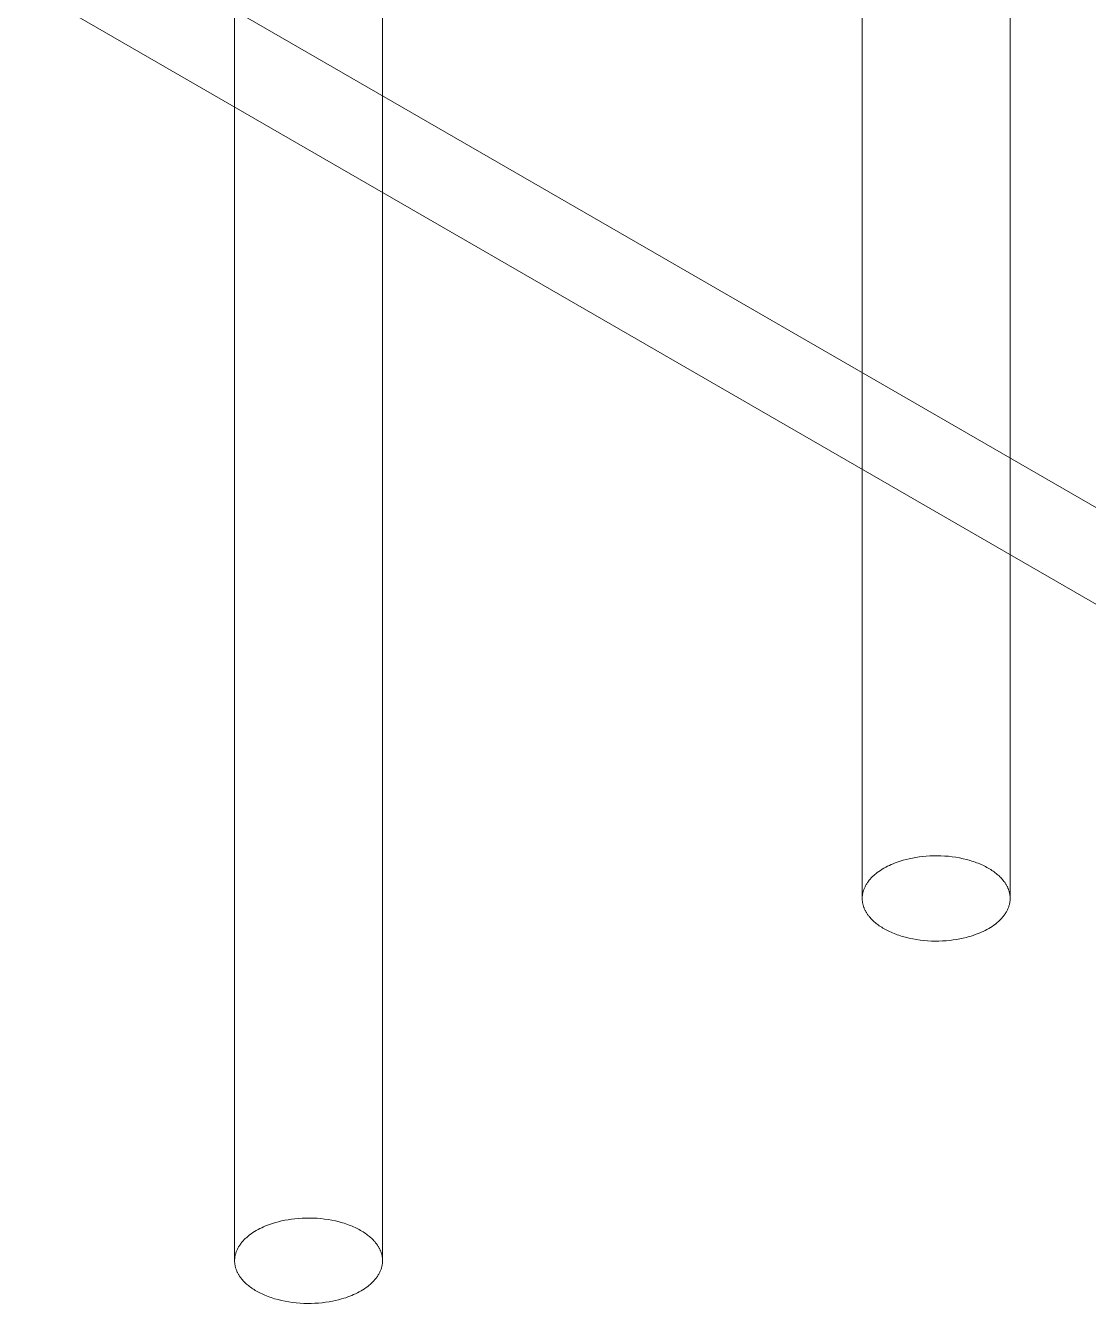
# Model space of a CAD drawing. Header units: inches. Extents: x -4 to 200, y 0 to 129.
# Drawn here: x 164.212 to 166.735, y 90.027 to 93.061 of the extents above; entities that cross this region are included whole.
import ezdxf

# ---------------------------------------------------------------- set-up
doc = ezdxf.new("R2010")
doc.units = ezdxf.units.IN
doc.layers.add('ZANO_R', color=7, linetype='Continuous', lineweight=0)

msp = doc.modelspace()

# ---------------------------------------------------------------- linework, layer by layer
at = {"layer": 'ZANO_R'}
for p, q in [((166.19835, 90.9887), (166.19835, 94.42891)), ((166.54959, 94.42871), (166.54959, 90.9887)), ((164.70818, 90.12835), (164.70818, 93.56856)), ((165.05942, 93.56836), (165.05942, 90.12835)), ((169.49232, 90.33544), (164.21184, 93.38413)), ((169.49232, 90.10602), (164.21184, 93.15471)), ((166.25407, 91.06278), (166.25841, 91.06505)), ((166.25841, 91.06505), (166.26284, 91.06721)), ((166.26284, 91.06721), (166.26734, 91.06926)), ((166.26734, 91.06926), (166.27191, 91.07121)), ((166.27191, 91.07121), (166.27654, 91.07305)), ((166.27654, 91.07305), (166.28121, 91.07479)), ((166.28121, 91.07479), (166.28593, 91.07643)), ((166.28593, 91.07643), (166.29067, 91.07796)), ((166.29067, 91.07796), (166.29544, 91.07939)), ((166.29544, 91.07939), (166.30252, 91.08132)), ((166.30252, 91.08132), (166.30987, 91.08309)), ((166.30987, 91.08309), (166.31748, 91.0847)), ((166.31748, 91.0847), (166.32533, 91.08612)), ((166.32533, 91.08612), (166.33341, 91.08735)), ((166.33341, 91.08735), (166.34169, 91.08836)), ((166.34169, 91.08836), (166.35015, 91.08915)), ((166.35015, 91.08915), (166.35877, 91.08971)), ((166.35877, 91.08971), (166.36752, 91.09002)), ((166.36752, 91.09002), (166.37636, 91.09008)), ((166.37636, 91.09008), (166.38526, 91.08988)), ((166.38526, 91.08988), (166.39419, 91.08942)), ((166.39419, 91.08942), (166.40312, 91.08868)), ((166.40312, 91.08868), (166.41201, 91.08768)), ((166.41201, 91.08768), (166.42082, 91.08642)), ((166.42082, 91.08642), (166.42951, 91.08489)), ((166.42951, 91.08489), (166.43806, 91.0831)), ((166.43806, 91.0831), (166.44642, 91.08106)), ((166.44642, 91.08106), (166.45457, 91.07878)), ((166.45457, 91.07878), (166.45855, 91.07755)), ((166.45855, 91.07755), (166.46247, 91.07627)), ((166.46247, 91.07627), (166.46632, 91.07494)), ((166.46632, 91.07494), (166.4701, 91.07355)), ((166.4701, 91.07355), (166.4738, 91.07211)), ((166.4738, 91.07211), (166.47743, 91.07063)), ((166.47743, 91.07063), (166.48098, 91.06909)), ((166.48098, 91.06909), (166.48444, 91.06752)), ((166.48444, 91.06752), (166.48782, 91.0659)), ((166.48782, 91.0659), (166.49111, 91.06424)), ((166.49111, 91.06424), (166.49432, 91.06254)), ((166.21629, 91.03334), (166.21768, 91.03494)), ((166.21768, 91.03494), (166.21912, 91.03653)), ((166.21912, 91.03653), (166.22061, 91.0381)), ((166.22061, 91.0381), (166.22214, 91.03965)), ((166.22214, 91.03965), (166.22372, 91.04119)), ((166.22372, 91.04119), (166.22534, 91.0427)), ((166.22534, 91.0427), (166.227, 91.0442)), ((166.227, 91.0442), (166.2287, 91.04567)), ((166.2287, 91.04567), (166.23044, 91.04713)), ((166.23044, 91.04713), (166.23223, 91.04856)), ((166.23223, 91.04856), (166.23405, 91.04997)), ((166.23405, 91.04997), (166.2378, 91.05273)), ((166.2378, 91.05273), (166.24168, 91.05539)), ((166.24168, 91.05539), (166.2457, 91.05795)), ((166.2457, 91.05795), (166.24983, 91.06042)), ((166.24983, 91.06042), (166.25407, 91.06278)), ((166.49432, 91.06254), (166.49743, 91.06081)), ((166.49743, 91.06081), (166.50045, 91.05904)), ((166.50045, 91.05904), (166.50338, 91.05724)), ((166.50338, 91.05724), (166.50621, 91.05541)), ((166.50621, 91.05541), (166.50895, 91.05356)), ((166.50895, 91.05356), (166.51159, 91.05168)), ((166.51159, 91.05168), (166.51414, 91.04978)), ((166.51414, 91.04978), (166.51659, 91.04786)), ((166.51659, 91.04786), (166.51894, 91.04592)), ((166.51894, 91.04592), (166.5212, 91.04397)), ((166.5212, 91.04397), (166.52336, 91.042)), ((166.52336, 91.042), (166.52542, 91.04002)), ((166.52542, 91.04002), (166.52739, 91.03803)), ((166.52739, 91.03803), (166.52927, 91.03604)), ((166.52927, 91.03604), (166.53105, 91.03404)), ((166.53105, 91.03404), (166.53307, 91.03163)), ((166.19998, 91.00247), (166.20043, 91.00424)), ((166.20043, 91.00424), (166.20093, 91.00601)), ((166.20093, 91.00601), (166.20149, 91.00778)), ((166.20149, 91.00778), (166.2021, 91.00954)), ((166.2021, 91.00954), (166.20277, 91.0113)), ((166.20277, 91.0113), (166.20349, 91.01305)), ((166.20349, 91.01305), (166.20427, 91.0148)), ((166.20427, 91.0148), (166.2051, 91.01653)), ((166.2051, 91.01653), (166.20598, 91.01826)), ((166.20598, 91.01826), (166.20692, 91.01999)), ((166.20692, 91.01999), (166.20791, 91.0217)), ((166.20791, 91.0217), (166.20896, 91.0234)), ((166.20896, 91.0234), (166.21005, 91.02509)), ((166.21005, 91.02509), (166.2112, 91.02676)), ((166.2112, 91.02676), (166.2124, 91.02843)), ((166.2124, 91.02843), (166.21364, 91.03008)), ((166.21364, 91.03008), (166.21494, 91.03172)), ((166.21494, 91.03172), (166.21629, 91.03334)), ((166.53307, 91.03163), (166.53499, 91.02916)), ((166.53499, 91.02916), (166.53592, 91.02791)), ((166.53592, 91.02791), (166.53682, 91.02665)), ((166.53682, 91.02665), (166.5377, 91.02537)), ((166.5377, 91.02537), (166.53855, 91.02407)), ((166.53855, 91.02407), (166.53937, 91.02277)), ((166.53937, 91.02277), (166.54017, 91.02145)), ((166.54017, 91.02145), (166.54094, 91.02012)), ((166.54094, 91.02012), (166.54168, 91.01878)), ((166.54168, 91.01878), (166.54239, 91.01742)), ((166.54239, 91.01742), (166.54307, 91.01606)), ((166.54307, 91.01606), (166.54372, 91.01468)), ((166.54372, 91.01468), (166.54434, 91.01329)), ((166.54434, 91.01329), (166.54493, 91.01189)), ((166.54493, 91.01189), (166.54548, 91.01048)), ((166.54548, 91.01048), (166.54601, 91.00906)), ((166.54601, 91.00906), (166.5465, 91.00763)), ((166.5465, 91.00763), (166.54695, 91.0062)), ((166.54695, 91.0062), (166.54737, 91.00475)), ((166.54737, 91.00475), (166.54776, 91.00329)), ((166.19837, 90.98714), (166.19835, 90.9887)), ((166.19837, 90.99008), (166.19843, 90.99184)), ((166.19843, 90.98559), (166.19837, 90.98714)), ((166.19843, 90.99184), (166.19856, 90.99361)), ((166.19853, 90.98405), (166.19843, 90.98559)), ((166.19868, 90.98251), (166.19853, 90.98405)), ((166.19856, 90.99361), (166.19873, 90.99538)), ((166.19886, 90.98098), (166.19868, 90.98251)), ((166.19873, 90.99538), (166.19896, 90.99715)), ((166.19908, 90.97945), (166.19886, 90.98098)), ((166.19896, 90.99715), (166.19925, 90.99892)), ((166.19934, 90.97793), (166.19908, 90.97945)), ((166.19925, 90.99892), (166.19958, 91.0007)), ((166.19964, 90.97642), (166.19934, 90.97793)), ((166.19958, 91.0007), (166.19998, 91.00247)), ((166.19998, 90.97492), (166.19964, 90.97642)), ((166.20035, 90.97342), (166.19998, 90.97492)), ((166.20077, 90.97193), (166.20035, 90.97342)), ((166.54782, 90.97437), (166.54735, 90.97257)), ((166.54776, 91.00329), (166.54811, 91.00183)), ((166.54824, 90.97616), (166.54782, 90.97437)), ((166.54811, 91.00183), (166.54842, 91.00036)), ((166.5486, 90.97796), (166.54824, 90.97616)), ((166.54842, 91.00036), (166.5487, 90.99888)), ((166.5489, 90.97975), (166.5486, 90.97796)), ((166.5487, 90.99888), (166.54894, 90.99739)), ((166.54915, 90.98155), (166.5489, 90.97975)), ((166.54894, 90.99739), (166.54914, 90.9959)), ((166.54914, 90.9959), (166.54931, 90.9944)), ((166.54934, 90.98334), (166.54915, 90.98155)), ((166.54931, 90.9944), (166.54943, 90.9929)), ((166.54948, 90.98513), (166.54934, 90.98334)), ((166.54943, 90.9929), (166.54952, 90.99139)), ((166.54956, 90.98691), (166.54948, 90.98513)), ((166.54952, 90.99139), (166.54957, 90.98988)), ((166.54959, 90.9887), (166.54956, 90.98691)), ((166.20122, 90.97046), (166.20077, 90.97193)), ((166.2017, 90.96899), (166.20122, 90.97046)), ((166.20222, 90.96753), (166.2017, 90.96899)), ((166.20277, 90.96608), (166.20222, 90.96753)), ((166.20336, 90.96464), (166.20277, 90.96608)), ((166.20398, 90.96322), (166.20336, 90.96464)), ((166.20464, 90.9618), (166.20398, 90.96322)), ((166.20533, 90.9604), (166.20464, 90.9618)), ((166.20605, 90.95901), (166.20533, 90.9604)), ((166.2068, 90.95763), (166.20605, 90.95901)), ((166.20758, 90.95627), (166.2068, 90.95763)), ((166.20839, 90.95491), (166.20758, 90.95627)), ((166.20922, 90.95357), (166.20839, 90.95491)), ((166.21009, 90.95225), (166.20922, 90.95357)), ((166.21098, 90.95093), (166.21009, 90.95225)), ((166.21191, 90.94963), (166.21098, 90.95093)), ((166.21285, 90.94835), (166.21191, 90.94963)), ((166.21382, 90.94708), (166.21285, 90.94835)), ((166.21482, 90.94582), (166.21382, 90.94708)), ((166.21689, 90.94336), (166.21482, 90.94582)), ((166.21867, 90.94136), (166.21689, 90.94336)), ((166.53091, 90.9432), (166.52947, 90.94158)), ((166.5323, 90.94483), (166.53091, 90.9432)), ((166.53364, 90.94648), (166.5323, 90.94483)), ((166.53492, 90.94814), (166.53364, 90.94648)), ((166.53616, 90.94982), (166.53492, 90.94814)), ((166.53735, 90.95151), (166.53616, 90.94982)), ((166.53848, 90.95321), (166.53735, 90.95151)), ((166.53956, 90.95493), (166.53848, 90.95321)), ((166.54059, 90.95666), (166.53956, 90.95493)), ((166.54156, 90.9584), (166.54059, 90.95666)), ((166.54248, 90.96015), (166.54156, 90.9584)), ((166.54334, 90.9619), (166.54248, 90.96015)), ((166.54415, 90.96367), (166.54334, 90.9619)), ((166.5449, 90.96544), (166.54415, 90.96367)), ((166.5456, 90.96721), (166.5449, 90.96544)), ((166.54624, 90.969), (166.5456, 90.96721)), ((166.54682, 90.97078), (166.54624, 90.969)), ((166.54735, 90.97257), (166.54682, 90.97078)), ((166.22054, 90.93936), (166.21867, 90.94136)), ((166.22251, 90.93737), (166.22054, 90.93936)), ((166.22458, 90.93539), (166.22251, 90.93737)), ((166.22674, 90.93342), (166.22458, 90.93539)), ((166.229, 90.93147), (166.22674, 90.93342)), ((166.23135, 90.92953), (166.229, 90.93147)), ((166.2338, 90.92761), (166.23135, 90.92953)), ((166.23634, 90.92571), (166.2338, 90.92761)), ((166.23899, 90.92383), (166.23634, 90.92571)), ((166.24173, 90.92198), (166.23899, 90.92383)), ((166.24456, 90.92015), (166.24173, 90.92198)), ((166.24749, 90.91835), (166.24456, 90.92015)), ((166.25051, 90.91659), (166.24749, 90.91835)), ((166.25362, 90.91486), (166.25051, 90.91659)), ((166.25682, 90.91316), (166.25362, 90.91486)), ((166.26011, 90.9115), (166.25682, 90.91316)), ((166.48995, 90.91256), (166.48548, 90.91037)), ((166.49434, 90.91487), (166.48995, 90.91256)), ((166.49862, 90.91727), (166.49434, 90.91487)), ((166.50278, 90.91978), (166.49862, 90.91727)), ((166.50683, 90.92239), (166.50278, 90.91978)), ((166.51074, 90.9251), (166.50683, 90.92239)), ((166.51452, 90.9279), (166.51074, 90.9251)), ((166.51635, 90.92934), (166.51452, 90.9279)), ((166.51814, 90.9308), (166.51635, 90.92934)), ((166.51989, 90.93228), (166.51814, 90.9308)), ((166.52159, 90.93378), (166.51989, 90.93228)), ((166.52326, 90.9353), (166.52159, 90.93378)), ((166.52488, 90.93684), (166.52326, 90.9353)), ((166.52646, 90.9384), (166.52488, 90.93684)), ((166.52799, 90.93998), (166.52646, 90.9384)), ((166.52947, 90.94158), (166.52799, 90.93998)), ((166.26349, 90.90988), (166.26011, 90.9115)), ((166.26696, 90.9083), (166.26349, 90.90988)), ((166.2705, 90.90677), (166.26696, 90.9083)), ((166.27413, 90.90528), (166.2705, 90.90677)), ((166.27783, 90.90384), (166.27413, 90.90528)), ((166.28161, 90.90246), (166.27783, 90.90384)), ((166.28546, 90.90112), (166.28161, 90.90246)), ((166.28938, 90.89984), (166.28546, 90.90112)), ((166.29337, 90.89861), (166.28938, 90.89984)), ((166.30152, 90.89633), (166.29337, 90.89861)), ((166.30988, 90.8943), (166.30152, 90.89633)), ((166.31842, 90.89251), (166.30988, 90.8943)), ((166.32712, 90.89098), (166.31842, 90.89251)), ((166.33593, 90.88971), (166.32712, 90.89098)), ((166.34481, 90.88871), (166.33593, 90.88971)), ((166.35374, 90.88798), (166.34481, 90.88871)), ((166.36267, 90.88751), (166.35374, 90.88798)), ((166.37158, 90.88731), (166.36267, 90.88751)), ((166.38042, 90.88737), (166.37158, 90.88731)), ((166.38916, 90.88768), (166.38042, 90.88737)), ((166.39778, 90.88824), (166.38916, 90.88768)), ((166.40625, 90.88903), (166.39778, 90.88824)), ((166.41453, 90.89005), (166.40625, 90.88903)), ((166.4226, 90.89127), (166.41453, 90.89005)), ((166.43046, 90.89269), (166.4226, 90.89127)), ((166.43807, 90.8943), (166.43046, 90.89269)), ((166.44542, 90.89607), (166.43807, 90.8943)), ((166.4525, 90.89801), (166.44542, 90.89607)), ((166.45732, 90.89945), (166.4525, 90.89801)), ((166.46212, 90.901), (166.45732, 90.89945)), ((166.4669, 90.90266), (166.46212, 90.901)), ((166.47163, 90.90443), (166.4669, 90.90266)), ((166.47631, 90.9063), (166.47163, 90.90443)), ((166.48093, 90.90828), (166.47631, 90.9063)), ((166.48548, 90.91037), (166.48093, 90.90828)), ((164.78637, 90.21271), (164.79105, 90.21445)), ((164.79105, 90.21445), (164.79576, 90.21608)), ((164.79576, 90.21608), (164.80051, 90.21761)), ((164.80051, 90.21761), (164.80527, 90.21904)), ((164.80527, 90.21904), (164.81235, 90.22097)), ((164.81235, 90.22097), (164.8197, 90.22275)), ((164.8197, 90.22275), (164.82731, 90.22435)), ((164.82731, 90.22435), (164.83516, 90.22578)), ((164.83516, 90.22578), (164.84324, 90.227)), ((164.84324, 90.227), (164.85152, 90.22801)), ((164.85152, 90.22801), (164.85999, 90.22881)), ((164.85999, 90.22881), (164.86861, 90.22936)), ((164.86861, 90.22936), (164.87735, 90.22967)), ((164.87735, 90.22967), (164.88619, 90.22973)), ((164.88619, 90.22973), (164.89509, 90.22953)), ((164.89509, 90.22953), (164.90403, 90.22907)), ((164.90403, 90.22907), (164.91296, 90.22834)), ((164.91296, 90.22834), (164.92184, 90.22733)), ((164.92184, 90.22733), (164.93065, 90.22607)), ((164.93065, 90.22607), (164.93935, 90.22454)), ((164.93935, 90.22454), (164.94789, 90.22275)), ((164.94789, 90.22275), (164.95625, 90.22071)), ((164.95625, 90.22071), (164.9644, 90.21843)), ((164.9644, 90.21843), (164.96839, 90.21721)), ((164.96839, 90.21721), (164.97231, 90.21593)), ((164.97231, 90.21593), (164.97616, 90.21459)), ((164.97616, 90.21459), (164.97993, 90.2132)), ((164.73683, 90.18385), (164.73854, 90.18533)), ((164.73854, 90.18533), (164.74028, 90.18678)), ((164.74028, 90.18678), (164.74206, 90.18821)), ((164.74206, 90.18821), (164.74388, 90.18962)), ((164.74388, 90.18962), (164.74763, 90.19238)), ((164.74763, 90.19238), (164.75152, 90.19504)), ((164.75152, 90.19504), (164.75553, 90.1976)), ((164.75553, 90.1976), (164.75967, 90.20007)), ((164.75967, 90.20007), (164.76391, 90.20244)), ((164.76391, 90.20244), (164.76824, 90.2047)), ((164.76824, 90.2047), (164.77267, 90.20686)), ((164.77267, 90.20686), (164.77717, 90.20891)), ((164.77717, 90.20891), (164.78174, 90.21086)), ((164.78174, 90.21086), (164.78637, 90.21271)), ((164.97993, 90.2132), (164.98364, 90.21176)), ((164.98364, 90.21176), (164.98727, 90.21028)), ((164.98727, 90.21028), (164.99081, 90.20874)), ((164.99081, 90.20874), (164.99428, 90.20717)), ((164.99428, 90.20717), (164.99766, 90.20555)), ((164.99766, 90.20555), (165.00095, 90.20389)), ((165.00095, 90.20389), (165.00415, 90.20219)), ((165.00415, 90.20219), (165.00726, 90.20046)), ((165.00726, 90.20046), (165.01028, 90.19869)), ((165.01028, 90.19869), (165.01321, 90.19689)), ((165.01321, 90.19689), (165.01604, 90.19507)), ((165.01604, 90.19507), (165.01878, 90.19321)), ((165.01878, 90.19321), (165.02142, 90.19133)), ((165.02142, 90.19133), (165.02397, 90.18943)), ((165.02397, 90.18943), (165.02642, 90.18751)), ((165.02642, 90.18751), (165.02877, 90.18558)), ((165.02877, 90.18558), (165.03103, 90.18362)), ((164.71332, 90.1527), (164.7141, 90.15445)), ((164.7141, 90.15445), (164.71493, 90.15619)), ((164.71493, 90.15619), (164.71582, 90.15792)), ((164.71582, 90.15792), (164.71675, 90.15964)), ((164.71675, 90.15964), (164.71775, 90.16135)), ((164.71775, 90.16135), (164.71879, 90.16305)), ((164.71879, 90.16305), (164.71988, 90.16474)), ((164.71988, 90.16474), (164.72103, 90.16642)), ((164.72103, 90.16642), (164.72223, 90.16808)), ((164.72223, 90.16808), (164.72348, 90.16973)), ((164.72348, 90.16973), (164.72477, 90.17137)), ((164.72477, 90.17137), (164.72612, 90.17299)), ((164.72612, 90.17299), (164.72751, 90.17459)), ((164.72751, 90.17459), (164.72895, 90.17618)), ((164.72895, 90.17618), (164.73044, 90.17775)), ((164.73044, 90.17775), (164.73197, 90.17931)), ((164.73197, 90.17931), (164.73355, 90.18084)), ((164.73355, 90.18084), (164.73517, 90.18236)), ((164.73517, 90.18236), (164.73683, 90.18385)), ((165.03103, 90.18362), (165.03319, 90.18165)), ((165.03319, 90.18165), (165.03526, 90.17968)), ((165.03526, 90.17968), (165.03723, 90.17769)), ((165.03723, 90.17769), (165.0391, 90.17569)), ((165.0391, 90.17569), (165.04088, 90.17369)), ((165.04088, 90.17369), (165.0429, 90.17128)), ((165.0429, 90.17128), (165.04483, 90.16882)), ((165.04483, 90.16882), (165.04575, 90.16756)), ((165.04575, 90.16756), (165.04666, 90.1663)), ((165.04666, 90.1663), (165.04753, 90.16502)), ((165.04753, 90.16502), (165.04838, 90.16373)), ((165.04838, 90.16373), (165.04921, 90.16242)), ((165.04921, 90.16242), (165.05, 90.1611)), ((165.05, 90.1611), (165.05077, 90.15977)), ((165.05077, 90.15977), (165.05151, 90.15843)), ((165.05151, 90.15843), (165.05222, 90.15708)), ((165.05222, 90.15708), (165.0529, 90.15571)), ((165.0529, 90.15571), (165.05356, 90.15433)), ((165.05356, 90.15433), (165.05417, 90.15294)), ((164.7082, 90.1268), (164.70818, 90.12835)), ((164.7082, 90.12973), (164.70827, 90.13149)), ((164.70827, 90.12525), (164.7082, 90.1268)), ((164.70827, 90.13149), (164.70839, 90.13326)), ((164.70837, 90.1237), (164.70827, 90.12525)), ((164.70851, 90.12216), (164.70837, 90.1237)), ((164.70839, 90.13326), (164.70857, 90.13503)), ((164.70857, 90.13503), (164.7088, 90.1368)), ((164.7088, 90.1368), (164.70908, 90.13858)), ((164.70908, 90.13858), (164.70942, 90.14035)), ((164.70942, 90.14035), (164.70981, 90.14212)), ((164.70981, 90.14212), (164.71026, 90.14389)), ((164.71026, 90.14389), (164.71076, 90.14566)), ((164.71076, 90.14566), (164.71132, 90.14743)), ((164.71132, 90.14743), (164.71193, 90.14919)), ((164.71193, 90.14919), (164.7126, 90.15095)), ((164.7126, 90.15095), (164.71332, 90.1527)), ((165.05417, 90.15294), (165.05476, 90.15154)), ((165.05476, 90.15154), (165.05532, 90.15013)), ((165.05532, 90.15013), (165.05584, 90.14872)), ((165.05584, 90.14872), (165.05633, 90.14729)), ((165.05633, 90.14729), (165.05678, 90.14585)), ((165.05678, 90.14585), (165.0572, 90.1444)), ((165.0572, 90.1444), (165.05759, 90.14294)), ((165.05759, 90.14294), (165.05794, 90.14148)), ((165.05794, 90.14148), (165.05825, 90.14001)), ((165.05825, 90.14001), (165.05853, 90.13853)), ((165.05853, 90.13853), (165.05877, 90.13704)), ((165.05877, 90.13704), (165.05898, 90.13555)), ((165.05898, 90.13555), (165.05914, 90.13405)), ((165.05914, 90.13405), (165.05927, 90.13255)), ((165.05931, 90.12478), (165.05917, 90.12299)), ((165.05927, 90.13255), (165.05936, 90.13104)), ((165.05939, 90.12657), (165.05931, 90.12478)), ((165.05936, 90.13104), (165.05941, 90.12953)), ((165.05942, 90.12835), (165.05939, 90.12657)), ((164.70869, 90.12063), (164.70851, 90.12216)), ((164.70892, 90.11911), (164.70869, 90.12063)), ((164.70918, 90.11759), (164.70892, 90.11911)), ((164.70948, 90.11607), (164.70918, 90.11759)), ((164.70981, 90.11457), (164.70948, 90.11607)), ((164.71019, 90.11307), (164.70981, 90.11457)), ((164.7106, 90.11159), (164.71019, 90.11307)), ((164.71105, 90.11011), (164.7106, 90.11159)), ((164.71153, 90.10864), (164.71105, 90.11011)), ((164.71205, 90.10718), (164.71153, 90.10864)), ((164.71261, 90.10573), (164.71205, 90.10718)), ((164.7132, 90.1043), (164.71261, 90.10573)), ((164.71382, 90.10287), (164.7132, 90.1043)), ((164.71447, 90.10146), (164.71382, 90.10287)), ((164.71516, 90.10005), (164.71447, 90.10146)), ((164.71588, 90.09866), (164.71516, 90.10005)), ((164.71663, 90.09728), (164.71588, 90.09866)), ((164.71741, 90.09592), (164.71663, 90.09728)), ((164.71822, 90.09456), (164.71741, 90.09592)), ((164.71906, 90.09322), (164.71822, 90.09456)), ((164.71992, 90.0919), (164.71906, 90.09322)), ((165.0494, 90.09458), (165.04832, 90.09287)), ((165.05042, 90.09631), (165.0494, 90.09458)), ((165.05139, 90.09805), (165.05042, 90.09631)), ((165.05231, 90.0998), (165.05139, 90.09805)), ((165.05318, 90.10155), (165.05231, 90.0998)), ((165.05398, 90.10332), (165.05318, 90.10155)), ((165.05474, 90.10509), (165.05398, 90.10332)), ((165.05543, 90.10687), (165.05474, 90.10509)), ((165.05607, 90.10865), (165.05543, 90.10687)), ((165.05666, 90.11044), (165.05607, 90.10865)), ((165.05718, 90.11223), (165.05666, 90.11044)), ((165.05766, 90.11402), (165.05718, 90.11223)), ((165.05807, 90.11581), (165.05766, 90.11402)), ((165.05843, 90.11761), (165.05807, 90.11581)), ((165.05873, 90.1194), (165.05843, 90.11761)), ((165.05898, 90.1212), (165.05873, 90.1194)), ((165.05917, 90.12299), (165.05898, 90.1212)), ((164.72082, 90.09059), (164.71992, 90.0919)), ((164.72174, 90.08929), (164.72082, 90.09059)), ((164.72269, 90.088), (164.72174, 90.08929)), ((164.72366, 90.08673), (164.72269, 90.088)), ((164.72466, 90.08548), (164.72366, 90.08673)), ((164.72672, 90.08301), (164.72466, 90.08548)), ((164.7285, 90.08101), (164.72672, 90.08301)), ((164.73038, 90.07901), (164.7285, 90.08101)), ((164.73235, 90.07702), (164.73038, 90.07901)), ((164.73441, 90.07504), (164.73235, 90.07702)), ((164.73657, 90.07308), (164.73441, 90.07504)), ((164.73883, 90.07112), (164.73657, 90.07308)), ((164.74118, 90.06918), (164.73883, 90.07112)), ((164.74363, 90.06726), (164.74118, 90.06918)), ((164.74618, 90.06536), (164.74363, 90.06726)), ((164.74882, 90.06349), (164.74618, 90.06536)), ((164.75156, 90.06163), (164.74882, 90.06349)), ((165.02058, 90.06475), (165.01666, 90.06204)), ((165.02435, 90.06756), (165.02058, 90.06475)), ((165.02618, 90.06899), (165.02435, 90.06756)), ((165.02797, 90.07045), (165.02618, 90.06899)), ((165.02972, 90.07193), (165.02797, 90.07045)), ((165.03143, 90.07343), (165.02972, 90.07193)), ((165.03309, 90.07495), (165.03143, 90.07343)), ((165.03471, 90.07649), (165.03309, 90.07495)), ((165.03629, 90.07806), (165.03471, 90.07649)), ((165.03782, 90.07964), (165.03629, 90.07806)), ((165.03931, 90.08123), (165.03782, 90.07964)), ((165.04074, 90.08285), (165.03931, 90.08123)), ((165.04213, 90.08448), (165.04074, 90.08285)), ((165.04347, 90.08613), (165.04213, 90.08448)), ((165.04476, 90.08779), (165.04347, 90.08613)), ((165.046, 90.08947), (165.04476, 90.08779)), ((165.04718, 90.09116), (165.046, 90.08947)), ((165.04832, 90.09287), (165.04718, 90.09116)), ((164.75439, 90.05981), (164.75156, 90.06163)), ((164.75732, 90.05801), (164.75439, 90.05981)), ((164.76034, 90.05624), (164.75732, 90.05801)), ((164.76345, 90.05451), (164.76034, 90.05624)), ((164.76666, 90.05281), (164.76345, 90.05451)), ((164.76995, 90.05115), (164.76666, 90.05281)), ((164.77333, 90.04953), (164.76995, 90.05115)), ((164.77679, 90.04795), (164.77333, 90.04953)), ((164.78034, 90.04642), (164.77679, 90.04795)), ((164.78396, 90.04493), (164.78034, 90.04642)), ((164.78767, 90.0435), (164.78396, 90.04493)), ((164.79145, 90.04211), (164.78767, 90.0435)), ((164.7953, 90.04077), (164.79145, 90.04211)), ((164.79922, 90.03949), (164.7953, 90.04077)), ((164.8032, 90.03827), (164.79922, 90.03949)), ((164.81135, 90.03599), (164.8032, 90.03827)), ((164.81971, 90.03395), (164.81135, 90.03599)), ((164.82826, 90.03216), (164.81971, 90.03395)), ((164.94029, 90.03234), (164.93244, 90.03092)), ((164.9479, 90.03395), (164.94029, 90.03234)), ((164.95525, 90.03573), (164.9479, 90.03395)), ((164.96233, 90.03766), (164.95525, 90.03573)), ((164.96716, 90.0391), (164.96233, 90.03766)), ((164.97196, 90.04066), (164.96716, 90.0391)), ((164.97673, 90.04231), (164.97196, 90.04066)), ((164.98146, 90.04408), (164.97673, 90.04231)), ((164.98614, 90.04595), (164.98146, 90.04408)), ((164.99076, 90.04793), (164.98614, 90.04595)), ((164.99532, 90.05002), (164.99076, 90.04793)), ((164.99979, 90.05222), (164.99532, 90.05002)), ((165.00417, 90.05452), (164.99979, 90.05222)), ((165.00845, 90.05692), (165.00417, 90.05452)), ((165.01262, 90.05943), (165.00845, 90.05692)), ((165.01666, 90.06204), (165.01262, 90.05943)), ((164.83695, 90.03063), (164.82826, 90.03216)), ((164.84576, 90.02936), (164.83695, 90.03063)), ((164.85465, 90.02836), (164.84576, 90.02936)), ((164.86358, 90.02763), (164.85465, 90.02836)), ((164.87251, 90.02717), (164.86358, 90.02763)), ((164.88141, 90.02697), (164.87251, 90.02717)), ((164.89025, 90.02702), (164.88141, 90.02697)), ((164.899, 90.02734), (164.89025, 90.02702)), ((164.90762, 90.02789), (164.899, 90.02734)), ((164.91608, 90.02868), (164.90762, 90.02789)), ((164.92436, 90.0297), (164.91608, 90.02868)), ((164.93244, 90.03092), (164.92436, 90.0297))]:
    msp.add_line(p, q, dxfattribs=at)

doc.saveas('drawing.dxf')
